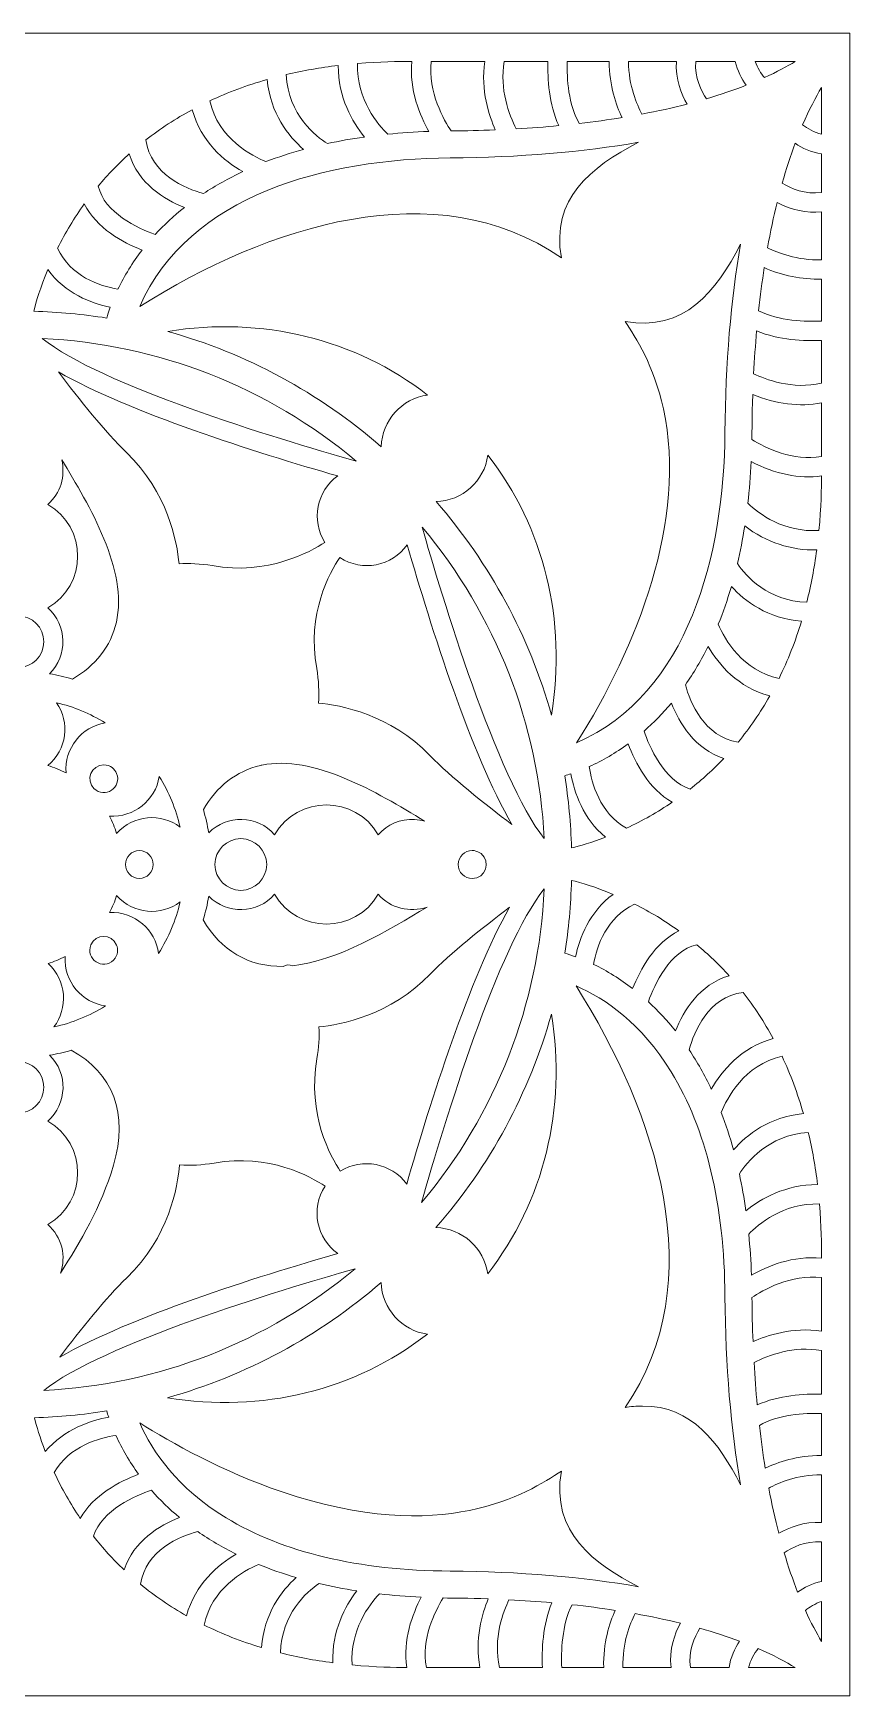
# Model space of a CAD drawing. Header units: inches. Extents: x 45 to 5562, y 0 to 864.
# Drawn here: x 3279 to 3703, y 0 to 864 of the extents above; entities that cross this region are included whole.
import ezdxf

# ---------------------------------------------------------------- set-up
doc = ezdxf.new("R2010")
doc.units = ezdxf.units.IN
doc.header["$MEASUREMENT"] = 0
doc.layers.add('_U+0421_U+043B_U+043E_U+0439 1', color=7, linetype='Continuous')

msp = doc.modelspace()

# ---------------------------------------------------------------- linework, layer by layer
at = {"layer": '_U+0421_U+043B_U+043E_U+0439 1', "color": 1, "lineweight": 9, "true_color": 0xff0000}
msp.add_lwpolyline([(2838.58, 864), (2838.58, 0), (3702.58, 0), (3702.58, 864), (2838.58, 864)], dxfattribs=at)
for points, knots in [([(3450.51, 810.08), (3443.93, 809.15), (3437.51, 808.01), (3431.34, 806.67), (3425.46, 810.32), (3411.07, 821.36), (3409.87, 842.49), (3418.58, 844.55), (3427.67, 846.15), (3436.97, 847.28), (3436.9, 830.58), (3444.21, 817.9), (3450.51, 810.08)], [0, 0, 0, 0, 1, 1, 1, 2, 2, 2, 3, 3, 3, 4, 4, 4, 4]), ([(3483.97, 812.97), (3476.66, 812.7), (3469.51, 812.22), (3462.65, 811.54), (3457.76, 816.25), (3446.48, 829.23), (3446.98, 848.29), (3458.72, 849.28), (3467.76, 849.33), (3475.18, 849.33), (3473.63, 834.63), (3479.47, 821), (3483.97, 812.97)], [0, 0, 0, 0, 1, 1, 1, 2, 2, 2, 3, 3, 3, 4, 4, 4, 4]), ([(3518.51, 813.78), (3510.42, 813.45), (3503.46, 813.31), (3495.56, 813.22), (3492.12, 818.41), (3483.19, 833.63), (3485.28, 849.33), (3485.28, 849.33), (3513.05, 849.33), (3513.05, 849.33), (3510.83, 834.39), (3515.3, 821), (3518.51, 813.78)], [0, 0, 0, 0, 1, 1, 1, 2, 2, 2, 3, 3, 3, 4, 4, 4, 4]), ([(3551.45, 815.98), (3544.36, 815.31), (3536.97, 814.75), (3529.41, 814.32), (3525.62, 821.71), (3520.56, 834.93), (3523.18, 849.33), (3523.18, 849.33), (3545.8, 849.33), (3545.8, 849.33), (3545.6, 840.47), (3546.36, 827.11), (3551.45, 815.98)], [0, 0, 0, 0, 1, 1, 1, 2, 2, 2, 3, 3, 3, 4, 4, 4, 4]), ([(3584.33, 820.16), (3577.21, 819.01), (3569.77, 817.98), (3562.13, 817.1), (3556.43, 826.73), (3555.63, 840.38), (3555.84, 849.33), (3555.84, 849.33), (3577.68, 849.33), (3577.68, 849.33), (3577.71, 836.67), (3581.25, 826.58), (3584.33, 820.16)], [0, 0, 0, 0, 1, 1, 1, 2, 2, 2, 3, 3, 3, 4, 4, 4, 4]), ([(3618.14, 827.17), (3610.68, 825.26), (3602.82, 823.51), (3594.68, 821.98), (3591.98, 826.91), (3587.77, 836.64), (3587.69, 849.33), (3587.69, 849.33), (3612.53, 849.33), (3612.53, 849.33), (3612.01, 840.19), (3615.15, 832.4), (3618.14, 827.17)], [0, 0, 0, 0, 1, 1, 1, 2, 2, 2, 3, 3, 3, 4, 4, 4, 4]), ([(3622.58, 849.33), (3622.58, 849.33), (3643.14, 849.33), (3643.14, 849.33), (3644.17, 844.58), (3646.44, 840.32), (3648.77, 836.94), (3642.34, 834.42), (3635.57, 832.11), (3628.21, 829.95), (3625.64, 833.83), (3621.97, 840.96), (3622.58, 849.33)], [0, 0, 0, 0, 1, 1, 1, 2, 2, 2, 3, 3, 3, 4, 4, 4, 4]), ([(3653.52, 849.33), (3653.52, 849.33), (3674.32, 849.33), (3674.32, 849.33), (3670.09, 846.77), (3664.77, 843.89), (3658.25, 840.93), (3656.59, 843.08), (3654.64, 846.05), (3653.52, 849.33)], [0, 0, 0, 0, 1, 1, 1, 2, 2, 2, 3, 3, 3, 3]), ([(3418.9, 803.64), (3412.1, 801.78), (3405.67, 799.68), (3399.42, 797.27), (3392.41, 800.1), (3374.61, 809.13), (3370.26, 828.87), (3379.62, 833.25), (3389.62, 836.96), (3400.04, 839.94), (3401.68, 822.26), (3411.06, 810.51), (3418.9, 803.64)], [0, 0, 0, 0, 1, 1, 1, 2, 2, 2, 3, 3, 3, 4, 4, 4, 4]), ([(3687.91, 811.48), (3684.11, 812.34), (3680.57, 814.52), (3678.06, 816.39), (3681.53, 824.43), (3684.93, 830.81), (3687.91, 835.74), (3687.91, 835.74), (3687.91, 811.48), (3687.91, 811.48)], [0, 0, 0, 0, 1, 1, 1, 2, 2, 2, 3, 3, 3, 3]), ([(3361.09, 824.25), (3365.63, 807.57), (3377.73, 797.6), (3387.31, 792.1), (3380.06, 788.68), (3373.22, 784.84), (3366.9, 780.64), (3357.71, 783.25), (3339.47, 790.64), (3337.02, 808.59), (3344.44, 814.38), (3352.51, 819.64), (3361.09, 824.25)], [0, 0, 0, 0, 1, 1, 1, 2, 2, 2, 3, 3, 3, 4, 4, 4, 4]), ([(3495.11, 799.22), (3531.2, 799.5), (3563.99, 802.22), (3592.96, 807.34), (3567.64, 794.27), (3547.44, 777.92), (3552.81, 747.33), (3487.62, 792.23), (3400.34, 764.11), (3333.82, 721.97), (3359.55, 780.39), (3430.88, 798.73), (3495.11, 799.22)], [0, 0, 0, 0, 1, 1, 1, 2, 2, 2, 3, 3, 3, 4, 4, 4, 4]), ([(3687.91, 781.32), (3679.46, 780.03), (3672.07, 783.31), (3667.52, 786.13), (3669.57, 793.44), (3671.82, 800.39), (3674.23, 806.83), (3677.97, 804.36), (3682.69, 802.03), (3687.91, 801.32), (3687.91, 801.32), (3687.91, 781.32), (3687.91, 781.32), (3687.91, 781.32), (3687.91, 781.32), (3687.91, 781.32)], [0, 0, 0, 0, 1, 1, 1, 2, 2, 2, 3, 3, 3, 4, 4, 4, 5, 5, 5, 5]), ([(3328.38, 801.33), (3333.01, 785.94), (3346.51, 777.69), (3357.04, 773.48), (3351.48, 769.06), (3346.36, 764.28), (3341.93, 759.42), (3332.79, 762.65), (3315.57, 770.51), (3312.28, 784.6), (3317.24, 790.55), (3322.64, 796.16), (3328.38, 801.33)], [0, 0, 0, 0, 1, 1, 1, 2, 2, 2, 3, 3, 3, 4, 4, 4, 4]), ([(3305.07, 775.29), (3311.33, 762.7), (3325.02, 755.24), (3335.07, 751.27), (3330.11, 744.83), (3325.89, 738.03), (3322.5, 730.98), (3312.82, 732.69), (3297.94, 737.68), (3291.17, 752.29), (3295.2, 760.33), (3299.86, 768.04), (3305.07, 775.29)], [0, 0, 0, 0, 1, 1, 1, 2, 2, 2, 3, 3, 3, 4, 4, 4, 4]), ([(3659.9, 752.52), (3661.36, 760.68), (3663.03, 768.57), (3664.87, 776.06), (3672.3, 772.05), (3680.26, 770.38), (3687.91, 771.22), (3687.91, 771.22), (3687.91, 746.23), (3687.91, 746.23), (3675.16, 745.89), (3665.06, 749.91), (3659.9, 752.52)], [0, 0, 0, 0, 1, 1, 1, 2, 2, 2, 3, 3, 3, 4, 4, 4, 4]), ([(3560.74, 495.28), (3592.2, 544.92), (3618.44, 611.32), (3605.78, 668.82), (3600.84, 691.25), (3591.56, 705.84), (3585.87, 714.23), (3616.66, 708.77), (3633.15, 729.63), (3645.92, 754.38), (3640.8, 725.41), (3638.08, 692.62), (3637.8, 656.53), (3637.32, 593.13), (3618.87, 520.5), (3560.74, 495.28)], [0, 0, 0, 0, 1, 1, 1, 2, 2, 2, 3, 3, 3, 4, 4, 4, 5, 5, 5, 5]), ([(3286.09, 741.21), (3295, 728.73), (3308.86, 723.66), (3318.54, 721.6), (3317.77, 719.48), (3317.16, 717.59), (3316.7, 716), (3304.28, 717.99), (3291.57, 719.17), (3278.82, 719.53), (3280.03, 724.33), (3282.27, 732.01), (3286.09, 741.21)], [0, 0, 0, 0, 1, 1, 1, 2, 2, 2, 3, 3, 3, 4, 4, 4, 4]), ([(3687.91, 714.42), (3679.97, 714.08), (3665.68, 714.41), (3655.26, 719.8), (3656.09, 727.45), (3657.07, 734.96), (3658.19, 742.2), (3667.35, 738.05), (3677.67, 735.98), (3687.91, 736.22), (3687.91, 736.22), (3687.91, 714.42), (3687.91, 714.42), (3687.91, 714.42), (3687.91, 714.42), (3687.91, 714.42)], [0, 0, 0, 0, 1, 1, 1, 2, 2, 2, 3, 3, 3, 4, 4, 4, 5, 5, 5, 5]), ([(3483.33, 675.98), (3469.9, 674.18), (3459.59, 662.65), (3459.29, 649.12), (3427.11, 677.14), (3389.13, 697.66), (3348.37, 709.06), (3397.45, 716.99), (3445.61, 705.23), (3483.33, 675.98)], [0, 0, 0, 0, 1, 1, 1, 2, 2, 2, 3, 3, 3, 3]), ([(3687.91, 682.11), (3672.84, 678.65), (3658.68, 684.14), (3652.68, 687.02), (3653.07, 694.51), (3653.59, 701.97), (3654.23, 709.27), (3665.71, 704.51), (3679.09, 704.01), (3687.91, 704.38), (3687.91, 704.38), (3687.91, 682.11), (3687.91, 682.11)], [0, 0, 0, 0, 1, 1, 1, 2, 2, 2, 3, 3, 3, 4, 4, 4, 4]), ([(3283.25, 705.36), (3343.14, 702.59), (3400.32, 680.22), (3446.28, 641.63), (3403.48, 653.76), (3313.24, 681.27), (3283.25, 705.36)], [0, 0, 0, 0, 1, 1, 1, 2, 2, 2, 2]), ([(3436.68, 633.93), (3425.77, 625.99), (3422.79, 610.9), (3430, 599.41), (3422.57, 594.53), (3400.19, 582.08), (3371.53, 587.31), (3365.31, 588.36), (3359.53, 588.62), (3354.29, 588.26), (3353.22, 599.44), (3348.4, 625.5), (3326.96, 646.1), (3316, 656.64), (3302.32, 673.85), (3291.67, 688.01), (3328.26, 666.95), (3393.83, 646.22), (3436.68, 633.93)], [0, 0, 0, 0, 1, 1, 1, 2, 2, 2, 3, 3, 3, 4, 4, 4, 5, 5, 5, 6, 6, 6, 6]), ([(3687.91, 644.12), (3673.21, 641.28), (3658.66, 648.6), (3651.75, 652.87), (3651.84, 657.47), (3651.8, 664.3), (3652.23, 676.22), (3664.08, 671.26), (3676.49, 669.76), (3687.91, 671.9), (3687.91, 671.9), (3687.91, 644.12), (3687.91, 644.12), (3687.91, 644.12), (3687.91, 644.12), (3687.91, 644.12)], [0, 0, 0, 0, 1, 1, 1, 2, 2, 2, 3, 3, 3, 4, 4, 4, 5, 5, 5, 5]), ([(3293.32, 642.3), (3307.8, 618.65), (3327.81, 584.77), (3321.7, 557.91), (3318.88, 545.52), (3310.79, 535.08), (3298.86, 528.39), (3295, 529.53), (3291.05, 530.43), (3287.05, 531.09), (3296.62, 540.5), (3296.31, 556.36), (3286.08, 565.34), (3306.72, 577.13), (3306.72, 607.33), (3286.08, 619.12), (3292.75, 624.94), (3295.36, 633.85), (3293.32, 642.3)], [0, 0, 0, 0, 1, 1, 1, 2, 2, 2, 3, 3, 3, 4, 4, 4, 5, 5, 5, 6, 6, 6, 6]), ([(3514.64, 644.71), (3543.97, 606.95), (3555.72, 558.76), (3547.67, 509.68), (3536.28, 550.45), (3515.77, 588.45), (3487.75, 620.64), (3501.28, 620.94), (3512.85, 631.24), (3514.64, 644.71)], [0, 0, 0, 0, 1, 1, 1, 2, 2, 2, 3, 3, 3, 3]), ([(3686.59, 605.58), (3668.35, 604.48), (3655.33, 614.32), (3649.64, 619.71), (3650.44, 626.72), (3651.02, 634.02), (3651.38, 641.49), (3663.81, 634.87), (3676.51, 632.25), (3687.91, 633.96), (3687.9, 627.64), (3687.75, 617.79), (3686.59, 605.58)], [0, 0, 0, 0, 1, 1, 1, 2, 2, 2, 3, 3, 3, 4, 4, 4, 4]), ([(3480.56, 607.3), (3518.75, 561.62), (3540.99, 504.85), (3543.9, 445.45), (3519.49, 476.44), (3490.02, 573.28), (3480.56, 607.3)], [0, 0, 0, 0, 1, 1, 1, 2, 2, 2, 2]), ([(3680.27, 568.33), (3660.04, 569), (3648.77, 581.74), (3644.26, 588.38), (3645.73, 594.61), (3647, 601.18), (3648.06, 607.96), (3659.18, 599.46), (3672.17, 595.12), (3685.44, 595.5), (3684.18, 586.1), (3682.45, 576.98), (3680.27, 568.33)], [0, 0, 0, 0, 1, 1, 1, 2, 2, 2, 3, 3, 3, 4, 4, 4, 4]), ([(3472.8, 598.14), (3485.21, 554.89), (3506.05, 489.04), (3527.15, 452.83), (3512.77, 463.63), (3495.34, 477.46), (3484.68, 488.55), (3464, 510.07), (3437.89, 514.85), (3426.65, 515.9), (3427.1, 521.58), (3426.8, 527.61), (3425.75, 533.9), (3420.53, 562.45), (3432.52, 583.82), (3437.76, 591.52), (3449.42, 583.9), (3464.88, 587.04), (3472.8, 598.14)], [0, 0, 0, 0, 1, 1, 1, 2, 2, 2, 3, 3, 3, 4, 4, 4, 5, 5, 5, 6, 6, 6, 6]), ([(3665.85, 528.7), (3646.9, 532.68), (3637.75, 548.89), (3634.31, 556.96), (3636.73, 562.86), (3639, 569.26), (3641.12, 576.47), (3648.06, 568.9), (3659.92, 559.83), (3677.53, 558.48), (3674.36, 548.02), (3670.44, 538.03), (3665.85, 528.7)], [0, 0, 0, 0, 1, 1, 1, 2, 2, 2, 3, 3, 3, 4, 4, 4, 4]), ([(3270.58, 561.2), (3277.99, 561.2), (3284.01, 555.18), (3284.01, 547.77), (3284.01, 540.36), (3277.99, 534.33), (3270.58, 534.33), (3263.17, 534.33), (3257.14, 540.36), (3257.14, 547.77), (3257.14, 555.18), (3263.17, 561.2), (3270.58, 561.2)], [0, 0, 0, 0, 1, 1, 1, 2, 2, 2, 3, 3, 3, 4, 4, 4, 4]), ([(3629.02, 545.32), (3634.53, 535.93), (3644.5, 524.02), (3661.03, 519.57), (3656.2, 511.05), (3650.7, 503.02), (3644.64, 495.63), (3626.83, 498.35), (3619.71, 516.32), (3617.22, 525.4), (3621.54, 531.56), (3625.49, 538.23), (3629.02, 545.32)], [0, 0, 0, 0, 1, 1, 1, 2, 2, 2, 3, 3, 3, 4, 4, 4, 4]), ([(3295.56, 479.6), (3292.55, 481.18), (3289.4, 482.47), (3286.16, 483.46), (3296.03, 491.59), (3297.66, 506), (3290.62, 516.1), (3299.55, 513.97), (3308.08, 510.42), (3315.91, 505.58), (3303.69, 503.58), (3294.53, 492.27), (3295.56, 479.6)], [0, 0, 0, 0, 1, 1, 1, 2, 2, 2, 3, 3, 3, 4, 4, 4, 4]), ([(3609.97, 515.9), (3614.07, 505.49), (3622.12, 492.06), (3637.16, 487.15), (3631.72, 481.39), (3625.97, 476.14), (3619.72, 471.22), (3606.02, 475.54), (3598.46, 493.44), (3595.74, 501.33), (3600.85, 505.79), (3605.54, 510.59), (3609.97, 515.9)], [0, 0, 0, 0, 1, 1, 1, 2, 2, 2, 3, 3, 3, 4, 4, 4, 4]), ([(3587.46, 494.69), (3591.21, 484.78), (3598.3, 471.17), (3610.38, 464.38), (3602.88, 459.28), (3594.91, 454.75), (3586.61, 450.87), (3572.68, 458.72), (3568.54, 474.48), (3567.31, 482.87), (3574.27, 486.03), (3581.02, 489.99), (3587.46, 494.69)], [0, 0, 0, 0, 1, 1, 1, 2, 2, 2, 3, 3, 3, 4, 4, 4, 4]), ([(3476.61, 455.38), (3469.22, 455.79), (3462.38, 452.86), (3457.7, 447.5), (3445.9, 468.14), (3415.7, 468.14), (3403.92, 447.5), (3394.93, 457.75), (3379.06, 458.03), (3369.67, 448.47), (3369, 452.55), (3368.07, 456.57), (3366.91, 460.51), (3373.54, 472.39), (3384.27, 480.73), (3396.53, 483.49), (3396.78, 483.52), (3397.03, 483.57), (3397.28, 483.64), (3423.78, 489.12), (3456.7, 469.9), (3481.81, 454.5), (3480.15, 454.98), (3478.4, 455.27), (3476.61, 455.38)], [0, 0, 0, 0, 1, 1, 1, 2, 2, 2, 3, 3, 3, 4, 4, 4, 5, 5, 5, 6, 6, 6, 7, 7, 7, 8, 8, 8, 8]), ([(3310.06, 471.48), (3305.65, 475.89), (3308.58, 483.78), (3315.16, 483.78), (3318.69, 483.78), (3320.91, 481.48), (3321.8, 479.32), (3324.82, 472.03), (3315.58, 465.96), (3310.06, 471.48)], [0, 0, 0, 0, 1, 1, 1, 2, 2, 2, 3, 3, 3, 3]), ([(3321.86, 448.15), (3320.87, 451.27), (3319.6, 454.3), (3318.06, 457.19), (3330.81, 456.19), (3342.03, 465.43), (3343.96, 477.65), (3349.02, 469.57), (3352.68, 460.73), (3354.82, 451.47), (3345.05, 458.88), (3330.41, 457.92), (3321.86, 448.15)], [0, 0, 0, 0, 1, 1, 1, 2, 2, 2, 3, 3, 3, 4, 4, 4, 4]), ([(3575.71, 446.23), (3568.43, 443.42), (3562.35, 441.65), (3558.1, 440.58), (3557.73, 453.21), (3556.55, 465.81), (3554.58, 478.12), (3555.64, 478.43), (3556.72, 478.77), (3557.81, 479.13), (3559.53, 469.54), (3564.03, 455.7), (3575.71, 446.23)], [0, 0, 0, 0, 1, 1, 1, 2, 2, 2, 3, 3, 3, 4, 4, 4, 4]), ([(3372.91, 432), (3372.91, 439.41), (3378.94, 445.43), (3386.35, 445.43), (3393.76, 445.43), (3399.78, 439.41), (3399.78, 432), (3399.78, 424.59), (3393.76, 418.57), (3386.35, 418.57), (3378.94, 418.57), (3372.91, 424.59), (3372.91, 432)], [0, 0, 0, 0, 1, 1, 1, 2, 2, 2, 3, 3, 3, 4, 4, 4, 4]), ([(3326.41, 432), (3326.41, 435.98), (3329.65, 439.21), (3333.62, 439.21), (3337.6, 439.21), (3340.83, 435.98), (3340.83, 432), (3340.83, 428.02), (3337.59, 424.79), (3333.62, 424.79), (3329.65, 424.79), (3326.41, 428.02), (3326.41, 432)], [0, 0, 0, 0, 1, 1, 1, 2, 2, 2, 3, 3, 3, 4, 4, 4, 4]), ([(3506.54, 424.71), (3502.52, 424.71), (3499.25, 427.98), (3499.25, 432), (3499.25, 436.11), (3502.62, 439.29), (3506.51, 439.29), (3508.19, 439.29), (3508.28, 439.03), (3511.1, 437.67), (3516.42, 433.42), (3513.43, 424.71), (3506.54, 424.71)], [0, 0, 0, 0, 1, 1, 1, 2, 2, 2, 3, 3, 3, 4, 4, 4, 4]), ([(3558.11, 423.76), (3562.91, 422.55), (3570.59, 420.31), (3579.79, 416.49), (3567.31, 407.58), (3562.24, 393.72), (3560.18, 384.04), (3558.06, 384.81), (3556.17, 385.41), (3554.58, 385.88), (3556.57, 398.3), (3557.75, 411.01), (3558.11, 423.76)], [0, 0, 0, 0, 1, 1, 1, 2, 2, 2, 3, 3, 3, 4, 4, 4, 4]), ([(3318.2, 407.04), (3319.68, 409.86), (3320.91, 412.8), (3321.86, 415.83), (3330.44, 406.05), (3345.09, 405.15), (3354.82, 412.53), (3352.64, 403.06), (3348.86, 394.05), (3343.63, 385.81), (3342.09, 397.92), (3331.22, 407.77), (3318.2, 407.04)], [0, 0, 0, 0, 1, 1, 1, 2, 2, 2, 3, 3, 3, 4, 4, 4, 4]), ([(3369.67, 415.53), (3379.07, 405.96), (3394.94, 406.26), (3403.92, 416.5), (3415.71, 395.86), (3445.91, 395.86), (3457.7, 416.5), (3464.12, 409.15), (3474.22, 406.84), (3483.04, 409.89), (3462.86, 397.49), (3436.46, 381.83), (3413.11, 379.37), (3411.52, 380.1), (3409.75, 379.91), (3408.41, 379.07), (3390.65, 378.64), (3375.61, 387.41), (3366.85, 403.27), (3368.04, 407.28), (3368.99, 411.38), (3369.67, 415.53)], [0, 0, 0, 0, 1, 1, 1, 2, 2, 2, 3, 3, 3, 4, 4, 4, 5, 5, 5, 6, 6, 6, 7, 7, 7, 7]), ([(3543.93, 419.33), (3541.17, 359.43), (3518.8, 302.26), (3480.21, 256.3), (3492.34, 299.09), (3519.85, 389.33), (3543.93, 419.33)], [0, 0, 0, 0, 1, 1, 1, 2, 2, 2, 2]), ([(3472.51, 265.9), (3464.56, 276.82), (3449.46, 279.78), (3437.99, 272.58), (3433.1, 279.99), (3420.65, 302.33), (3425.89, 331.05), (3426.85, 336.78), (3427.18, 342.34), (3426.88, 347.62), (3438.03, 348.7), (3464.1, 353.53), (3484.68, 374.95), (3495.07, 385.76), (3512.04, 399.27), (3525.93, 409.74), (3505.06, 372.88), (3484.6, 308.08), (3472.51, 265.9)], [0, 0, 0, 0, 1, 1, 1, 2, 2, 2, 3, 3, 3, 4, 4, 4, 5, 5, 5, 6, 6, 6, 6]), ([(3590.87, 411.41), (3598.91, 407.38), (3606.62, 402.72), (3613.87, 397.51), (3601.27, 391.25), (3593.82, 377.56), (3589.84, 367.51), (3583.41, 372.47), (3576.61, 376.68), (3569.57, 380.07), (3571.28, 389.76), (3576.29, 404.64), (3590.87, 411.41)], [0, 0, 0, 0, 1, 1, 1, 2, 2, 2, 3, 3, 3, 4, 4, 4, 4]), ([(3308.52, 390.2), (3311, 396.2), (3319.36, 396.05), (3321.8, 390.16), (3322.69, 388.01), (3322.75, 384.82), (3320.25, 382.32), (3314.73, 376.81), (3305.48, 382.86), (3308.52, 390.2)], [0, 0, 0, 0, 1, 1, 1, 2, 2, 2, 3, 3, 3, 3]), ([(3623.18, 390.3), (3629.13, 385.34), (3634.74, 379.94), (3639.91, 374.2), (3624.52, 369.57), (3616.27, 356.07), (3612.06, 345.54), (3607.7, 351.03), (3603.06, 356.01), (3598, 360.65), (3601.23, 369.78), (3609.09, 387.01), (3623.18, 390.3)], [0, 0, 0, 0, 1, 1, 1, 2, 2, 2, 3, 3, 3, 4, 4, 4, 4]), ([(3286.25, 380.55), (3289.3, 381.48), (3292.25, 382.68), (3295.08, 384.14), (3294.25, 371.19), (3303.95, 360.17), (3316.07, 358.51), (3307.79, 353.36), (3298.74, 349.67), (3289.25, 347.58), (3296.65, 357.16), (3296.03, 371.82), (3286.25, 380.55)], [0, 0, 0, 0, 1, 1, 1, 2, 2, 2, 3, 3, 3, 4, 4, 4, 4]), ([(3594.99, 150.58), (3591.84, 150.58), (3588.79, 150.27), (3585.91, 149.77), (3630.95, 215.14), (3602.45, 302.68), (3560.47, 368.87), (3575.59, 362.38), (3594.31, 349.55), (3609.89, 324.17), (3628.04, 294.6), (3637.43, 255.34), (3637.8, 207.47), (3638.08, 171.38), (3640.8, 138.59), (3645.92, 109.62), (3634.45, 131.84), (3620.66, 150.58), (3594.99, 150.58)], [0, 0, 0, 0, 1, 1, 1, 2, 2, 2, 3, 3, 3, 4, 4, 4, 5, 5, 5, 6, 6, 6, 6]), ([(3647.16, 365.56), (3652.96, 358.15), (3658.21, 350.07), (3662.83, 341.49), (3646.15, 336.95), (3636.17, 324.85), (3630.68, 315.27), (3627.25, 322.54), (3623.4, 329.4), (3619.19, 335.73), (3621.71, 344.91), (3628.97, 363.15), (3647.16, 365.56)], [0, 0, 0, 0, 1, 1, 1, 2, 2, 2, 3, 3, 3, 4, 4, 4, 4]), ([(3487.69, 243.29), (3515.72, 275.47), (3536.24, 313.45), (3547.64, 354.21), (3555.57, 305.14), (3543.81, 256.97), (3514.56, 219.25), (3512.76, 232.67), (3501.23, 242.99), (3487.69, 243.29)], [0, 0, 0, 0, 1, 1, 1, 2, 2, 2, 3, 3, 3, 3]), ([(3270.58, 302.8), (3263.17, 302.8), (3257.14, 308.82), (3257.14, 316.23), (3257.14, 323.64), (3263.17, 329.67), (3270.58, 329.67), (3277.99, 329.67), (3284.01, 323.64), (3284.01, 316.23), (3284.01, 308.82), (3277.99, 302.8), (3270.58, 302.8)], [0, 0, 0, 0, 1, 1, 1, 2, 2, 2, 3, 3, 3, 4, 4, 4, 4]), ([(3286.08, 244.88), (3306.73, 256.68), (3306.72, 286.88), (3286.08, 298.66), (3296.3, 307.62), (3296.64, 323.49), (3287.05, 332.91), (3290.85, 333.53), (3294.6, 334.38), (3298.29, 335.44), (3320.02, 323.95), (3328.01, 302.26), (3320.22, 275.74), (3313.69, 253.53), (3303.03, 236.26), (3292.7, 219.57), (3295.72, 228.32), (3293.49, 238.41), (3286.08, 244.88)], [0, 0, 0, 0, 1, 1, 1, 2, 2, 2, 3, 3, 3, 4, 4, 4, 5, 5, 5, 6, 6, 6, 6]), ([(3642.21, 283.67), (3640.35, 290.47), (3638.22, 297), (3635.85, 303.16), (3638.68, 310.17), (3647.71, 327.97), (3667.45, 332.32), (3671.82, 322.96), (3675.54, 312.96), (3678.52, 302.54), (3660.83, 300.89), (3649.08, 291.51), (3642.21, 283.67)], [0, 0, 0, 0, 1, 1, 1, 2, 2, 2, 3, 3, 3, 4, 4, 4, 4]), ([(3645.26, 271.19), (3648.99, 277.08), (3660.17, 291.45), (3681.07, 292.69), (3683.13, 283.98), (3684.73, 274.89), (3685.86, 265.61), (3669.18, 265.66), (3656.48, 258.37), (3648.65, 252.07), (3647.73, 258.63), (3646.59, 265.04), (3645.26, 271.19)], [0, 0, 0, 0, 1, 1, 1, 2, 2, 2, 3, 3, 3, 4, 4, 4, 4]), ([(3327.13, 217.23), (3349.03, 238.28), (3353.61, 264.59), (3354.54, 275.93), (3360.2, 275.48), (3366.21, 275.78), (3372.48, 276.83), (3400.95, 282.03), (3422.79, 269.7), (3430.09, 264.8), (3422.5, 253.16), (3425.61, 237.7), (3436.72, 229.78), (3393.99, 217.52), (3328.74, 196.89), (3292.3, 175.94), (3302.83, 189.91), (3316.31, 206.84), (3327.13, 217.23)], [0, 0, 0, 0, 1, 1, 1, 2, 2, 2, 3, 3, 3, 4, 4, 4, 5, 5, 5, 6, 6, 6, 6]), ([(3651.55, 218.61), (3651.28, 225.92), (3650.8, 233.07), (3650.12, 239.93), (3654.83, 244.82), (3667.81, 256.11), (3686.87, 255.6), (3687.86, 243.86), (3687.92, 234.82), (3687.91, 227.4), (3673.21, 228.95), (3659.58, 223.11), (3651.55, 218.61)], [0, 0, 0, 0, 1, 1, 1, 2, 2, 2, 3, 3, 3, 4, 4, 4, 4]), ([(3445.76, 221.91), (3400.1, 183.79), (3343.33, 161.57), (3283.98, 158.67), (3314.17, 182.71), (3405.47, 210.45), (3445.76, 221.91)], [0, 0, 0, 0, 1, 1, 1, 2, 2, 2, 2]), ([(3687.91, 189.53), (3672.96, 191.74), (3659.57, 187.27), (3652.35, 184.07), (3652.05, 191.57), (3651.87, 199.27), (3651.8, 207.02), (3657, 210.46), (3672.24, 219.37), (3687.91, 217.3), (3687.91, 217.3), (3687.91, 189.53), (3687.91, 189.53)], [0, 0, 0, 0, 1, 1, 1, 2, 2, 2, 3, 3, 3, 4, 4, 4, 4]), ([(3483.29, 187.94), (3445.51, 158.59), (3397.31, 146.84), (3348.24, 154.9), (3389.01, 166.29), (3427.02, 186.8), (3459.22, 214.82), (3459.52, 201.07), (3470.05, 189.71), (3483.29, 187.94)], [0, 0, 0, 0, 1, 1, 1, 2, 2, 2, 3, 3, 3, 3]), ([(3687.91, 156.78), (3679.04, 156.97), (3665.67, 156.21), (3654.54, 151.12), (3653.87, 158.28), (3653.31, 165.67), (3652.89, 173.17), (3660.28, 176.95), (3673.52, 182.01), (3687.91, 179.39), (3687.91, 179.39), (3687.91, 156.78), (3687.91, 156.78)], [0, 0, 0, 0, 1, 1, 1, 2, 2, 2, 3, 3, 3, 4, 4, 4, 4]), ([(3279.16, 144.48), (3291.78, 144.84), (3304.38, 146.03), (3316.7, 148), (3317.01, 146.93), (3317.34, 145.85), (3317.71, 144.76), (3309.03, 143.16), (3294.55, 138.77), (3284.81, 126.85), (3282, 134.14), (3280.22, 140.23), (3279.16, 144.48)], [0, 0, 0, 0, 1, 1, 1, 2, 2, 2, 3, 3, 3, 4, 4, 4, 4]), ([(3687.91, 124.9), (3675.23, 124.86), (3665.13, 121.32), (3658.71, 118.23), (3657.55, 125.4), (3656.52, 132.84), (3655.65, 140.43), (3665.28, 146.14), (3678.94, 146.95), (3687.91, 146.74), (3687.91, 146.74), (3687.91, 124.9), (3687.91, 124.9)], [0, 0, 0, 0, 1, 1, 1, 2, 2, 2, 3, 3, 3, 4, 4, 4, 4]), ([(3495.11, 64.78), (3447.35, 65.14), (3408.18, 74.47), (3378.69, 92.49), (3353.34, 107.98), (3340.43, 126.69), (3333.86, 141.84), (3350.26, 131.45), (3376.85, 116.44), (3407.89, 105.91), (3491.41, 77.56), (3535.37, 105.1), (3552.84, 116.8), (3547.14, 84.73), (3570.03, 68.49), (3592.96, 56.66), (3563.99, 61.78), (3531.2, 64.5), (3495.11, 64.78)], [0, 0, 0, 0, 1, 1, 1, 2, 2, 2, 3, 3, 3, 4, 4, 4, 5, 5, 5, 6, 6, 6, 6]), ([(3321.45, 135.27), (3324.6, 128.31), (3328.57, 121.55), (3333.27, 115.12), (3323.36, 111.36), (3309.75, 104.28), (3302.96, 92.2), (3297.86, 99.7), (3293.33, 107.67), (3289.45, 115.97), (3297.3, 129.9), (3313.06, 134.04), (3321.45, 135.27)], [0, 0, 0, 0, 1, 1, 1, 2, 2, 2, 3, 3, 3, 4, 4, 4, 4]), ([(3687.91, 90.05), (3678.77, 90.55), (3670.97, 87.42), (3665.74, 84.43), (3663.81, 91.87), (3662.06, 99.74), (3660.53, 107.89), (3665.46, 110.59), (3675.19, 114.81), (3687.91, 114.89), (3687.91, 114.89), (3687.91, 90.05), (3687.91, 90.05)], [0, 0, 0, 0, 1, 1, 1, 2, 2, 2, 3, 3, 3, 4, 4, 4, 4]), ([(3339.91, 106.84), (3344.36, 101.73), (3349.17, 97.04), (3354.48, 92.61), (3344.07, 88.51), (3330.64, 80.46), (3325.73, 65.42), (3319.97, 70.86), (3314.72, 76.61), (3309.8, 82.86), (3314.12, 96.56), (3332.02, 104.12), (3339.91, 106.84)], [0, 0, 0, 0, 1, 1, 1, 2, 2, 2, 3, 3, 3, 4, 4, 4, 4]), ([(3363.98, 85.35), (3370.14, 81.04), (3376.81, 77.09), (3383.9, 73.56), (3374.51, 68.05), (3362.6, 58.08), (3358.15, 41.55), (3349.63, 46.37), (3341.6, 51.88), (3334.21, 57.94), (3336.93, 75.74), (3354.9, 82.87), (3363.98, 85.35)], [0, 0, 0, 0, 1, 1, 1, 2, 2, 2, 3, 3, 3, 4, 4, 4, 4]), ([(3687.91, 80), (3687.91, 80), (3687.91, 59.43), (3687.91, 59.43), (3683.16, 58.41), (3678.91, 56.15), (3675.53, 53.82), (3673.02, 60.23), (3670.67, 67.12), (3668.52, 74.36), (3672.42, 76.93), (3679.55, 80.59), (3687.91, 80)], [0, 0, 0, 0, 1, 1, 1, 2, 2, 2, 3, 3, 3, 4, 4, 4, 4]), ([(3395.53, 68.27), (3401.77, 65.71), (3408.21, 63.46), (3415.05, 61.46), (3407.49, 54.52), (3398.42, 42.66), (3397.07, 25.05), (3386.6, 28.22), (3376.61, 32.14), (3367.28, 36.73), (3371.26, 55.68), (3387.47, 64.83), (3395.53, 68.27)], [0, 0, 0, 0, 1, 1, 1, 2, 2, 2, 3, 3, 3, 4, 4, 4, 4]), ([(3434.09, 17.14), (3424.68, 18.39), (3415.56, 20.13), (3406.91, 22.3), (3407.58, 42.55), (3420.32, 53.81), (3426.95, 58.32), (3433.19, 56.84), (3439.76, 55.57), (3446.56, 54.52), (3440.53, 46.6), (3433.58, 33.77), (3434.09, 17.14)], [0, 0, 0, 0, 1, 1, 1, 2, 2, 2, 3, 3, 3, 4, 4, 4, 4]), ([(3472.52, 14.67), (3466.21, 14.68), (3456.36, 14.83), (3444.16, 15.99), (3443.05, 34.22), (3452.89, 47.24), (3458.29, 52.94), (3465.3, 52.14), (3472.6, 51.55), (3480.08, 51.2), (3475.43, 42.43), (3470.35, 28.99), (3472.52, 14.67)], [0, 0, 0, 0, 1, 1, 1, 2, 2, 2, 3, 3, 3, 4, 4, 4, 4]), ([(3510.48, 14.67), (3510.48, 14.67), (3482.7, 14.67), (3482.7, 14.67), (3479.86, 29.37), (3487.19, 43.92), (3491.45, 50.83), (3497.43, 50.73), (3504.16, 50.73), (3514.82, 50.35), (3511.64, 42.61), (3507.75, 29.29), (3510.48, 14.67)], [0, 0, 0, 0, 1, 1, 1, 2, 2, 2, 3, 3, 3, 4, 4, 4, 4]), ([(3542.96, 14.67), (3542.96, 14.67), (3520.69, 14.67), (3520.69, 14.67), (3517.23, 29.73), (3522.72, 43.89), (3525.6, 49.89), (3533.08, 49.51), (3540.54, 48.99), (3547.84, 48.34), (3543.08, 36.87), (3542.59, 23.5), (3542.96, 14.67)], [0, 0, 0, 0, 1, 1, 1, 2, 2, 2, 3, 3, 3, 4, 4, 4, 4]), ([(3574.79, 14.67), (3574.79, 14.67), (3552.99, 14.67), (3552.99, 14.67), (3552.67, 22.61), (3552.99, 36.9), (3558.38, 47.32), (3566.04, 46.49), (3573.55, 45.51), (3580.79, 44.39), (3577.82, 37.81), (3574.48, 27.45), (3574.79, 14.67)], [0, 0, 0, 0, 1, 1, 1, 2, 2, 2, 3, 3, 3, 4, 4, 4, 4]), ([(3679.53, 44.34), (3681.68, 45.99), (3684.64, 47.93), (3687.91, 49.05), (3687.91, 49.05), (3687.91, 28.26), (3687.91, 28.26), (3685.36, 32.48), (3682.49, 37.8), (3679.53, 44.34)], [0, 0, 0, 0, 1, 1, 1, 2, 2, 2, 3, 3, 3, 3]), ([(3609.79, 14.67), (3609.79, 14.67), (3584.81, 14.67), (3584.81, 14.67), (3584.47, 27.41), (3588.49, 37.52), (3591.1, 42.68), (3599.25, 41.22), (3607.15, 39.55), (3614.65, 37.71), (3611.72, 32.25), (3608.74, 24.1), (3609.79, 14.67)], [0, 0, 0, 0, 1, 1, 1, 2, 2, 2, 3, 3, 3, 4, 4, 4, 4]), ([(3624.71, 35.06), (3632.02, 33), (3638.96, 30.75), (3645.41, 28.35), (3642.94, 24.61), (3640.61, 19.89), (3639.9, 14.67), (3639.9, 14.67), (3619.9, 14.67), (3619.9, 14.67), (3618.61, 23.12), (3621.89, 30.51), (3624.71, 35.06)], [0, 0, 0, 0, 1, 1, 1, 2, 2, 2, 3, 3, 3, 4, 4, 4, 4]), ([(3654.97, 24.51), (3663.01, 21.05), (3669.39, 17.65), (3674.32, 14.67), (3674.32, 14.67), (3650.06, 14.67), (3650.06, 14.67), (3650.93, 18.46), (3653.1, 22.01), (3654.97, 24.51)], [0, 0, 0, 0, 1, 1, 1, 2, 2, 2, 3, 3, 3, 3])]:
    msp.add_open_spline(points, degree=3, knots=knots, dxfattribs=at)

doc.saveas('drawing.dxf')
